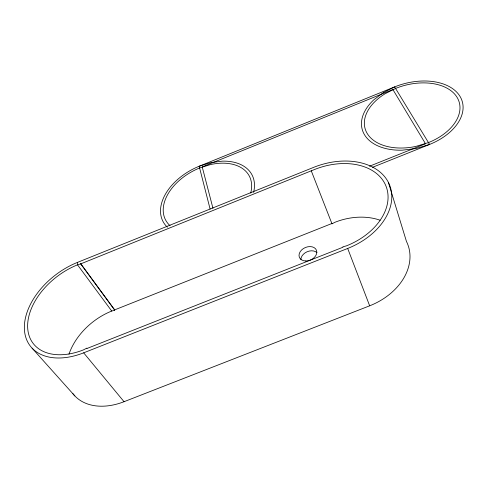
<?xml version="1.0" encoding="UTF-8"?>
<svg xmlns="http://www.w3.org/2000/svg" width="487" height="487" viewBox="0 0 487 487"><rect width="100%" height="100%" fill="white"/><g stroke="black" fill="none" stroke-linecap="round" stroke-linejoin="round"><path stroke-width="0.73" d="M68.971 354.183A55.993 38.978 -38.8 0 1 111.724 311.053L114.725 310.189L114.689 309.872L331.86 223.515L331.982 223.801L334.928 222.291A55.469 41.48 -20.1 0 1 380.158 220.24M77.348 262.444L313.622 167.37A62.957 43.964 -20.8 0 1 389.375 184.488A62.957 43.964 -20.8 0 1 347.688 248.455L83.667 352.832A63.48 41.206 -37.1 0 1 24.441 330.003A63.48 41.206 -37.1 0 1 77.348 262.444L77.518 264.837L111.724 311.053M80.684 263.887L314.523 169.513A59.244 41.358 -20.8 0 1 385.789 185.62A59.244 41.358 -20.8 0 1 346.574 245.801L342.799 246.885L342.945 247.232L86.948 348.503L86.917 348.114L83.46 349.879A59.737 38.771 -37.1 0 1 27.71 328.408A59.737 38.771 -37.1 0 1 77.518 264.837L80.684 263.887L114.725 310.189M369.523 166.219L425.528 143.768L392.887 89.541L202.215 166.913L212.977 208.351M372.543 167.291L429.583 144.438A51.939 32.909 -15.5 0 0 459.996 96.359A51.939 32.909 -15.5 0 0 394.634 86.899L199.165 166.244A50.234 32.501 -27.6 0 0 167.364 227.185M72.934 393.691A59.183 41.425 -39 0 0 124.039 401.708L369.663 305.806A58.617 44.08 -20 0 0 406.468 241.473L388.346 182.278M32.087 348.156L74.84 395.925M83.667 352.832L124.039 401.708M80.665 263.57L114.689 309.872M311.266 170.821L331.982 223.801M347.688 248.455L369.663 305.806M210.11 209.075L199.165 166.244L210.901 162.585L222.468 161.148A50.234 32.501 -27.6 0 1 253.587 192.395M250.683 193.065A47.276 30.584 -27.6 0 0 210.682 164.521L199.609 167.972A47.276 30.584 -27.6 0 0 170.06 225.682M300.881 259.559A9.198 6.763 -23.3 0 1 307.047 251.791A9.198 6.763 -23.3 0 1 316.946 252.601M383.379 92.585L373.906 99.719A51.939 32.909 -15.5 0 0 402.256 150.185L416.032 148.541L429.583 144.438L394.634 86.899L383.379 92.585M395.578 88.445L384.955 93.814A48.877 30.967 -15.5 0 0 367.088 133.274A48.877 30.967 -15.5 0 0 415.746 146.447L428.463 142.594A48.877 30.967 -15.5 0 0 457.074 97.351A48.877 30.967 -15.5 0 0 395.578 88.445M305.696 260.983A9.247 6.763 -23.3 0 0 316.483 250.324A9.247 6.763 -23.3 0 0 301.544 250.032A9.247 6.763 -23.3 0 0 305.696 260.983"/></g></svg>
